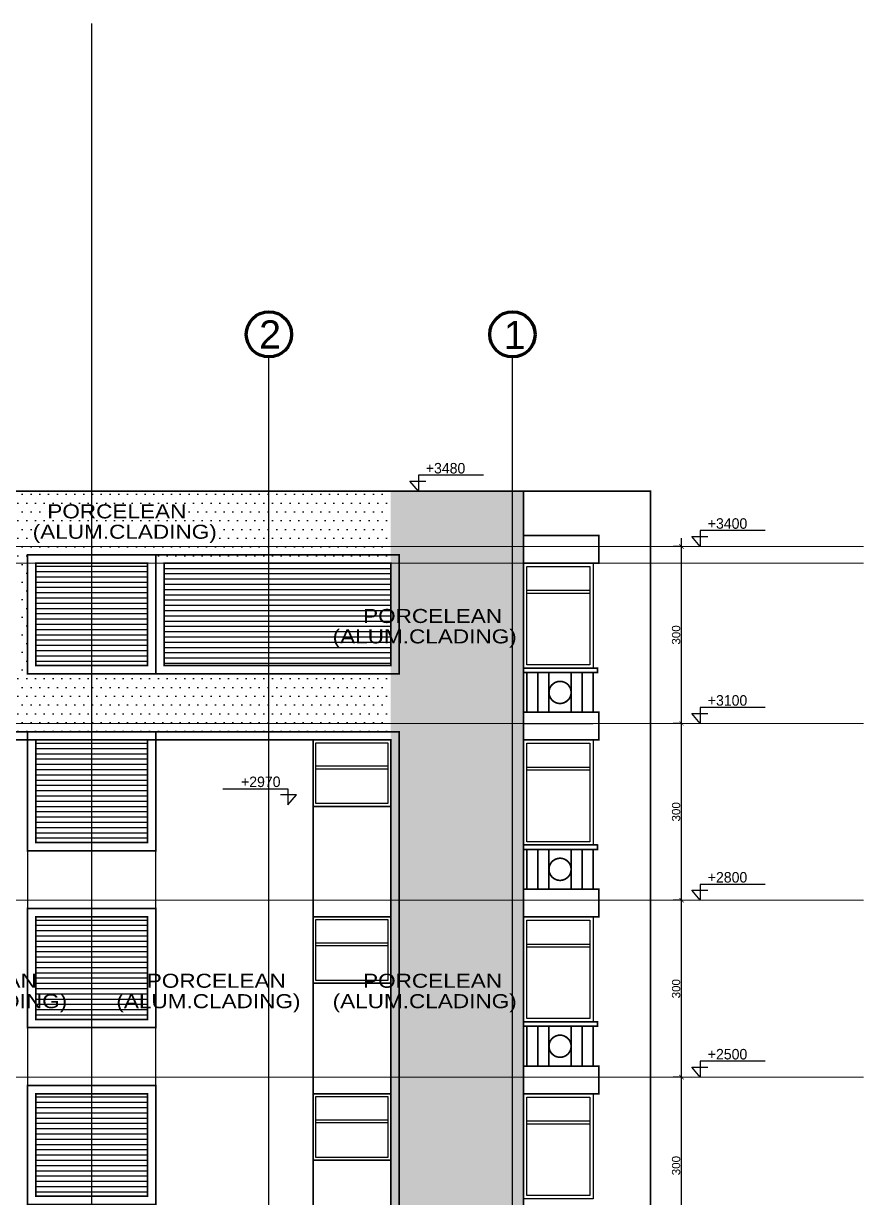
# Model space of a CAD drawing. Extents: x 250879 to 348495, y -51522 to -9360.
# Drawn here: x 307223 to 308742, y -27275 to -25151 of the extents above; entities that cross this region are included whole.
import ezdxf

# ---------------------------------------------------------------- set-up
doc = ezdxf.new("R2010")
doc.units = 0
doc.layers.get('0').update_dxf_attribs({"linetype": 'CONTINUOUS'})
doc.layers.get('DEFPOINTS').update_dxf_attribs({"color": 9, "linetype": 'CONTINUOUS'})
for name, color, linetype, lineweight in [('A-text function', 30, 'CONTINUOUS', 20), ('midium elevation', 4, 'CONTINUOUS', 60), ('VIS', 8, 'CONTINUOUS', 18)]:
    doc.layers.add(name, color=color, linetype=linetype, lineweight=lineweight)
for name, color, linetype in [('AXIS', 1, 'CONTINUOUS'), ('CURTAIN', 150, 'CONTINUOUS'), ('DOOR', 4, 'CONTINUOUS'), ('TEXT', 3, 'CONTINUOUS'), ('WALL', 7, 'CONTINUOUS')]:
    doc.layers.add(name, color=color, linetype=linetype)
doc.styles.add('ARIAL', font='BOD_CR.TTF', dxfattribs={"width": 1.199999999999999})
doc.styles.get("Standard").update_dxf_attribs({"font": 'sanss___.ttf', "height": 15})
doc.dimstyles.new('STANDARD$0', dxfattribs={"dimscale": 0, "dimtxt": 12, "dimasz": 8, "dimexe": 15, "dimexo": 0.0625, "dimgap": 2, "dimtad": 1, "dimdec": 0, "dimzin": 0, "dimdsep": 46, "dimtxsty": 'Standard', "dimblk1": 'ARCHTICK', "dimblk2": 'ARCHTICK', "dimsah": 1, "dimcen": 0.09, "dimdle": 15, "dimclrd": 3, "dimclre": 3, "dimclrt": 3, "dimazin": 0, "dimtfac": 1, "dimtdec": 0, "dimtofl": 0, "dimtmove": 1, "dimatfit": 3, "dimldrblk": 'ARCHTICK', "dimfxl": 1.045499999999997, "dimfxlon": 1, "dimtolj": 1, "dimtzin": 0, "dimarcsym": 0})

# ---------------------------------------------------------------- blocks, each defined once
blk = doc.blocks.new('LIME')
at = {"layer": 'DOOR'}
for p, q in [((244475.4061220339, -28849.0318954107), (244460.0096782324, -28830.9100626283)), ((244460.0096782324, -28830.9100626283), (244489.0221706819, -28830.9100626283)), ((244592.9828586852, -28820.29657904591), (244475.4061220339, -28820.29657904591)), ((244475.4061220339, -28820.29657904591), (244475.4061220339, -28849.0318954107))]:
    blk.add_line(p, q, dxfattribs=at)
blk = doc.blocks.new('_ARCHTICK')
at = {"color": 0, "linetype": 'ByBlock', "const_width": 0.15}
blk.add_lwpolyline([(-0.5, -0.5), (0.5, 0.5)], dxfattribs=at)
blk = doc.blocks.new('*D1567')
at = {"layer": 'DEFPOINTS', "color": 0, "linetype": 'Continuous', "transparency": 16777216}
for p in [(308413.1429709967, -26097.00774320809), (308413.1429709967, -26097.00774320809), (308413.1429709967, -26417.0077432081)]:
    blk.add_point(p, dxfattribs=at)
at = {"layer": 'WALL', "color": 3, "linetype": 'Continuous', "lineweight": -2, "transparency": 16777216}
for p, q in [((308413.1429709967, -26097.00774320809), (308398.1429709967, -26097.00774320809)), ((308413.1429709967, -26432.0077432081), (308413.1429709967, -26082.00774320809)), ((308413.1429709967, -26417.0077432081), (308398.1429709967, -26417.0077432081))]:
    blk.add_line(p, q, dxfattribs=at)
at = {"layer": 'WALL', "color": 3, "linetype": 'Continuous', "lineweight": -2, "transparency": 16777216, "xscale": 8, "yscale": 8, "zscale": 8}
for p, rotation in [((308413.1429709967, -26097.00774320809), 90), ((308413.1429709967, -26417.0077432081), 270)]:
    blk.add_blockref('_ARCHTICK', p, dxfattribs=dict(at, rotation=rotation))
at = {"layer": 'WALL', "color": 3, "linetype": 'Continuous', "transparency": 16777216, "insert": (308403.4063454823, -26257.00774320805), "char_height": 15, "attachment_point": 5, "rotation": 90}
blk.add_mtext('\\A1;300', dxfattribs=at)
blk = doc.blocks.new('*D1568')
at = {"layer": 'DEFPOINTS', "color": 0, "linetype": 'Continuous', "transparency": 16777216}
for p in [(308413.1429709967, -26417.0077432081), (308413.1429709967, -26417.0077432081), (308413.1429709967, -26737.00774320811)]:
    blk.add_point(p, dxfattribs=at)
at = {"layer": 'WALL', "color": 3, "linetype": 'Continuous', "lineweight": -2, "transparency": 16777216}
for p, q in [((308413.1429709967, -26417.0077432081), (308398.1429709967, -26417.0077432081)), ((308413.1429709967, -26752.00774320811), (308413.1429709967, -26402.0077432081)), ((308413.1429709967, -26737.00774320811), (308398.1429709967, -26737.00774320811))]:
    blk.add_line(p, q, dxfattribs=at)
at = {"layer": 'WALL', "color": 3, "linetype": 'Continuous', "lineweight": -2, "transparency": 16777216, "xscale": 8, "yscale": 8, "zscale": 8}
for p, rotation in [((308413.1429709967, -26417.0077432081), 90), ((308413.1429709967, -26737.00774320811), 270)]:
    blk.add_blockref('_ARCHTICK', p, dxfattribs=dict(at, rotation=rotation))
at = {"layer": 'WALL', "color": 3, "linetype": 'Continuous', "transparency": 16777216, "insert": (308403.4063454823, -26577.00774320805), "char_height": 15, "attachment_point": 5, "rotation": 90}
blk.add_mtext('\\A1;300', dxfattribs=at)
blk = doc.blocks.new('*D1569')
at = {"layer": 'DEFPOINTS', "color": 0, "linetype": 'Continuous', "transparency": 16777216}
for p in [(308413.1429709967, -26737.0077432081), (308413.1429709967, -26737.0077432081), (308413.1429709967, -27057.00774320811)]:
    blk.add_point(p, dxfattribs=at)
at = {"layer": 'WALL', "color": 3, "linetype": 'Continuous', "lineweight": -2, "transparency": 16777216}
for p, q in [((308413.1429709967, -26737.0077432081), (308398.1429709967, -26737.0077432081)), ((308413.1429709967, -27072.00774320811), (308413.1429709967, -26722.0077432081)), ((308413.1429709967, -27057.00774320811), (308398.1429709967, -27057.00774320811))]:
    blk.add_line(p, q, dxfattribs=at)
at = {"layer": 'WALL', "color": 3, "linetype": 'Continuous', "lineweight": -2, "transparency": 16777216, "xscale": 8, "yscale": 8, "zscale": 8}
for p, rotation in [((308413.1429709967, -26737.0077432081), 90), ((308413.1429709967, -27057.00774320811), 270)]:
    blk.add_blockref('_ARCHTICK', p, dxfattribs=dict(at, rotation=rotation))
at = {"layer": 'WALL', "color": 3, "linetype": 'Continuous', "transparency": 16777216, "insert": (308403.4063454823, -26897.00774320805), "char_height": 15, "attachment_point": 5, "rotation": 90}
blk.add_mtext('\\A1;300', dxfattribs=at)
blk = doc.blocks.new('*D1570')
at = {"layer": 'DEFPOINTS', "color": 0, "linetype": 'Continuous', "transparency": 16777216}
for p in [(308413.1429709967, -27057.0077432081), (308413.1429709967, -27057.0077432081), (308413.1429709967, -27377.00774320811)]:
    blk.add_point(p, dxfattribs=at)
at = {"layer": 'WALL', "color": 3, "linetype": 'Continuous', "lineweight": -2, "transparency": 16777216}
for p, q in [((308413.1429709967, -27057.0077432081), (308398.1429709967, -27057.0077432081)), ((308413.1429709967, -27392.00774320811), (308413.1429709967, -27042.0077432081)), ((308413.1429709967, -27377.00774320811), (308398.1429709967, -27377.00774320811))]:
    blk.add_line(p, q, dxfattribs=at)
at = {"layer": 'WALL', "color": 3, "linetype": 'Continuous', "lineweight": -2, "transparency": 16777216, "xscale": 8, "yscale": 8, "zscale": 8}
for p, rotation in [((308413.1429709967, -27057.0077432081), 90), ((308413.1429709967, -27377.00774320811), 270)]:
    blk.add_blockref('_ARCHTICK', p, dxfattribs=dict(at, rotation=rotation))
at = {"layer": 'WALL', "color": 3, "linetype": 'Continuous', "transparency": 16777216, "insert": (308403.4063454823, -27217.00774320805), "char_height": 15, "attachment_point": 5, "rotation": 90}
blk.add_mtext('\\A1;300', dxfattribs=at)

msp = doc.modelspace()

# ---------------------------------------------------------------- hatches: boundary and pattern name
at = {"layer": 'CURTAIN', "linetype": 'Continuous'}
h = msp.add_hatch(dxfattribs=at)
h.set_pattern_fill('ANSI31', color=256, scale=3, angle=135, style=0)
h.set_pattern_definition([(180, (0, 80), (-1.77635683940025e-15, -9.524999999999999), [])])
h.paths.add_polyline_path([(307447.6124219532, -26127.00774320742), (307346.6010561247, -26127.00774320742), (307346.6010561247, -26312.40833678264), (307447.6124219533, -26312.40833678263)])
h.paths.add_polyline_path([(307346.6010561248, -26127.00774320742), (307245.5896902962, -26127.00774320741), (307245.5896902962, -26312.40833678264), (307346.6010561247, -26312.40833678264)])
h = msp.add_hatch(dxfattribs=at)
h.set_pattern_fill('ANSI31', color=256, scale=3, angle=135, style=0)
h.set_pattern_definition([(180, (0, 0), (-1.77635683940025e-15, -9.524999999999999), [])])
h.paths.add_polyline_path([(307887.2373959165, -26127.00774320741), (307666.760517764, -26127.00774320741), (307666.760517764, -26312.40833678264), (307887.2373959165, -26312.40833678265)])
h.paths.add_polyline_path([(307666.760517764, -26127.00774320742), (307477.6124219532, -26127.00774320742), (307477.6124219532, -26312.40833678263), (307666.760517764, -26312.40833678264)])
h = msp.add_hatch(dxfattribs=at)
h.set_pattern_fill('ANSI31', color=256, scale=3, angle=135, style=0)
h.set_pattern_definition([(180, (0, -240), (-1.77635683940025e-15, -9.524999999999999), [])])
h.paths.add_polyline_path([(307447.6124219532, -26447.00774320742), (307346.6010561247, -26447.00774320742), (307346.6010561247, -26632.40833678264), (307447.6124219533, -26632.40833678263)])
h.paths.add_polyline_path([(307346.6010561248, -26447.00774320742), (307245.5896902962, -26447.00774320741), (307245.5896902962, -26632.40833678264), (307346.6010561247, -26632.40833678264)])
h = msp.add_hatch(dxfattribs=at)
h.set_pattern_fill('ANSI31', color=256, scale=3, angle=135, style=0)
h.set_pattern_definition([(180, (0, -560), (-1.77635683940025e-15, -9.524999999999999), [])])
h.paths.add_polyline_path([(307447.6124219532, -26767.00774320742), (307346.6010561247, -26767.00774320742), (307346.6010561247, -26952.40833678264), (307447.6124219533, -26952.40833678263)])
h.paths.add_polyline_path([(307346.6010561248, -26767.00774320742), (307245.5896902962, -26767.00774320741), (307245.5896902962, -26952.40833678264), (307346.6010561247, -26952.40833678264)])
h = msp.add_hatch(dxfattribs=at)
h.set_pattern_fill('ANSI31', color=256, scale=3, angle=135, style=0)
h.set_pattern_definition([(180, (0, -880), (-1.77635683940025e-15, -9.524999999999999), [])])
h.paths.add_polyline_path([(307447.6124219532, -27087.00774320742), (307346.6010561247, -27087.00774320742), (307346.6010561247, -27272.40833678264), (307447.6124219533, -27272.40833678263)])
h.paths.add_polyline_path([(307346.6010561248, -27087.00774320742), (307245.5896902962, -27087.00774320741), (307245.5896902962, -27272.40833678264), (307346.6010561247, -27272.40833678264)])
at = {"layer": 'WALL', "linetype": 'Continuous'}
h = msp.add_hatch(dxfattribs=at)
h.set_pattern_fill('DOTS', color=30, scale=10, style=0)
h.set_pattern_definition([(180, (533498.740901164, 7060.545557000041), (-7.9375, 15.875), [0, -15.875])])
h.paths.add_polyline_path([(306565.964716333, -25997.00774320744), (306571.1293025988, -25997.00774320744), (306585.964716333, -25997.00774320746), (306585.964716333, -26097.00774320811), (306565.964716333, -26097.00774320811)])
h.paths.add_polyline_path([(306565.9647163331, -26097.0077432081), (306585.964716333, -26097.0077432081), (306585.964716333, -26417.00774320809), (306565.9647163332, -26417.00774320809), (306565.9647163332, -26397.00774320701)])
h.paths.add_polyline_path([(306565.9647163332, -26417.0077432081), (306585.964716333, -26417.0077432081), (306585.964716333, -26737.0077432081), (306565.9647163332, -26737.0077432081), (306565.9647163332, -26717.0077432073)])
h.paths.add_polyline_path([(306565.9647163332, -26737.0077432081), (306585.964716333, -26737.0077432081), (306585.964716333, -27057.0077432081), (306565.9647163333, -27057.0077432081), (306565.9647163333, -27037.0077432073)])
h.paths.add_polyline_path([(306565.9647163333, -27057.00774320809), (306585.964716333, -27057.00774320809), (306585.964716333, -27377.0077432081), (306565.9647163334, -27377.0077432081), (306565.9647163334, -27357.00774320729)])
h.paths.add_polyline_path([(306565.9647163334, -27377.0077432081), (306585.964716333, -27377.00774320811), (306585.964716333, -27697.0077432081), (306565.9647163334, -27697.0077432081), (306565.9647163334, -27677.0077432073)])
h.paths.add_polyline_path([(306565.9647163334, -27697.00774320811), (306585.964716333, -27697.00774320809), (306585.964716333, -28017.0077432081), (306565.9647163334, -28017.00774320809), (306565.9647163335, -27997.00774320729)])
h.paths.add_polyline_path([(306565.9647163335, -28017.00774320809), (306585.964716333, -28017.00774320809), (306585.964716333, -28337.00774320809), (306565.9647163335, -28337.0077432081), (306565.9647163335, -28317.00774320729)])
h.paths.add_polyline_path([(306565.9647163335, -28337.00774320809), (306585.964716333, -28337.00774320809), (306585.964716333, -28657.0077432081), (306565.9647163335, -28657.0077432081), (306565.9647163336, -28637.00774320729)])
h.paths.add_polyline_path([(306565.9647163335, -28657.00774320811), (306585.964716333, -28657.00774320811), (306585.964716333, -28687.00774320809), (306565.9647163337, -28687.0077432081)])
h.paths.add_polyline_path([(308107.2373959165, -28657.00774320811), (308127.2373959159, -28657.00774320811), (308127.2373959159, -28687.00774320744), (308122.0728096502, -28687.00774320744), (308107.2373959165, -28687.00774320745)])
h.paths.add_polyline_path([(308107.2373959165, -28337.0077432081), (308127.237395916, -28337.00774320811), (308127.2373959159, -28367.00774320735), (308127.2373959159, -28557.00774320716), (308127.2373959159, -28565.00774320716), (308127.2373959164, -28657.0077432081), (308107.2373959165, -28657.00774320809)])
h.paths.add_polyline_path([(308107.2373959165, -28017.0077432081), (308127.237395916, -28017.00774320811), (308127.237395916, -28047.00774320735), (308127.237395916, -28237.00774320716), (308127.237395916, -28245.00774320716), (308127.2373959161, -28337.0077432081), (308107.2373959165, -28337.00774320809)])
h.paths.add_polyline_path([(308107.2373959165, -27697.0077432081), (308127.2373959161, -27697.0077432081), (308127.2373959161, -27727.00774320736), (308127.237395916, -27917.00774320716), (308127.237395916, -27925.00774320716), (308127.2373959161, -28017.00774320809), (308107.2373959165, -28017.00774320809)])
h.paths.add_polyline_path([(308107.2373959165, -27377.0077432081), (308127.2373959161, -27377.00774320811), (308127.2373959161, -27407.00774320735), (308127.2373959161, -27597.00774320716), (308127.2373959161, -27605.00774320716), (308127.2373959161, -27697.0077432081), (308107.2373959165, -27697.0077432081)])
h.paths.add_polyline_path([(308107.2373959165, -27057.00774320809), (308127.2373959163, -27057.00774320809), (308127.2373959162, -27087.00774320736), (308127.2373959161, -27277.00774320716), (308127.2373959161, -27285.00774320716), (308127.2373959163, -27377.0077432081), (308107.2373959165, -27377.0077432081)])
h.paths.add_polyline_path([(308107.2373959165, -26737.0077432081), (308127.2373959163, -26737.00774320811), (308127.2373959163, -26767.00774320736), (308127.2373959163, -26957.00774320716), (308127.2373959163, -26965.00774320716), (308127.2373959163, -27057.0077432081), (308107.2373959165, -27057.0077432081)])
h.paths.add_polyline_path([(308107.2373959165, -26417.0077432081), (308127.2373959163, -26417.0077432081), (308127.2373959164, -26447.00774320707), (308127.2373959163, -26637.00774320716), (308127.2373959163, -26645.00774320716), (308127.2373959163, -26737.00774320809), (308107.2373959165, -26737.00774320809)])
h.paths.add_polyline_path([(308107.2373959165, -26097.0077432081), (308127.2373959161, -26097.0077432081), (308127.2373959161, -26417.0077432081), (308107.2373959165, -26417.0077432081)])
h.paths.add_polyline_path([(308107.2373959165, -25997.00774320833), (308127.237395916, -25997.00774320832), (308127.2373959161, -26097.0077432081), (308107.2373959165, -26097.0077432081)])
h.paths.add_polyline_path([(306805.9647163328, -26417.0077432081), (306805.9647163328, -26097.0077432081), (306585.964716333, -26097.0077432081), (306585.964716333, -26417.0077432081)])
h.paths.add_polyline_path([(306805.9647163329, -26737.0077432081), (306805.9647163329, -26417.0077432081), (306585.964716333, -26417.0077432081), (306585.964716333, -26737.00774320809)])
h.paths.add_polyline_path([(307887.2373959165, -26097.0077432081), (307887.2373959165, -26417.0077432081), (308107.2373959165, -26417.0077432081), (308107.2373959165, -26097.00774320809)])
h.paths.add_polyline_path([(307887.2373959165, -26417.0077432081), (307887.2373959165, -26737.0077432081), (308107.2373959165, -26737.0077432081), (308107.2373959165, -26417.0077432081)])
h.paths.add_polyline_path([(307887.2373959165, -26737.00774320809), (307887.2373959165, -27057.00774320811), (308107.2373959165, -27057.0077432081), (308107.2373959165, -26737.00774320809)])
h.paths.add_polyline_path([(307887.2373959165, -25997.00774320836), (307887.2373959165, -26097.00774320811), (308107.2373959165, -26097.00774320811), (308107.2373959165, -25997.00774320832)])
h.paths.add_polyline_path([(306805.9647163328, -26097.0077432081), (306805.9647163328, -25997.00774320845), (306585.964716333, -25997.00774320844), (306585.964716333, -26097.0077432081)])
h.paths.add_polyline_path([(307887.2373959166, -28017.0077432081), (307887.2373959167, -28337.00774320809), (308107.2373959165, -28337.0077432081), (308107.2373959165, -28017.0077432081)])
h.paths.add_polyline_path([(307887.2373959167, -28337.0077432081), (307887.2373959167, -28657.00774320809), (308107.2373959165, -28657.0077432081), (308107.2373959165, -28337.0077432081)])
h.paths.add_polyline_path([(307887.2373959166, -27697.0077432081), (307887.2373959167, -28017.00774320809), (308107.2373959165, -28017.00774320809), (308107.2373959165, -27697.0077432081)])
h.paths.add_polyline_path([(307887.2373959165, -27377.0077432081), (307887.2373959165, -27697.0077432081), (308107.2373959165, -27697.0077432081), (308107.2373959165, -27377.0077432081)])
h.paths.add_polyline_path([(306805.9647163328, -28657.00774320811), (306805.9647163328, -28337.00774320811), (306585.964716333, -28337.00774320809), (306585.964716333, -28657.0077432081)])
h.paths.add_polyline_path([(306805.9647163329, -28337.00774320809), (306805.9647163328, -28017.00774320811), (306585.964716333, -28017.00774320809), (306585.964716333, -28337.00774320809)])
h.paths.add_polyline_path([(306805.9647163329, -27697.00774320811), (306805.9647163329, -27377.00774320811), (306585.964716333, -27377.0077432081), (306585.964716333, -27697.00774320811)])
h.paths.add_polyline_path([(306805.9647163328, -28017.0077432081), (306805.9647163328, -27697.00774320811), (306585.964716333, -27697.0077432081), (306585.964716333, -28017.0077432081)])
h.paths.add_polyline_path([(306805.9647163328, -27377.0077432081), (306805.9647163329, -27057.00774320811), (306585.964716333, -27057.0077432081), (306585.964716333, -27377.0077432081)])
h.paths.add_polyline_path([(306805.9647163329, -27057.00774320811), (306805.9647163328, -26737.00774320811), (306585.964716333, -26737.0077432081), (306585.964716333, -27057.0077432081)])
h.paths.add_polyline_path([(307887.2373959166, -27057.00774320811), (307887.2373959166, -27377.0077432081), (308107.2373959165, -27377.0077432081), (308107.2373959165, -27057.0077432081)])
h = msp.add_hatch(dxfattribs=at)
h.set_pattern_fill('DOTS', color=30, scale=10, style=0)
h.set_pattern_definition([(0, (0, 80), (7.9375, 15.875), [0, -15.875])])
h.paths.add_polyline_path([(307887.2373959165, -26097.00774320811), (307666.760517764, -26097.00774320811), (307666.760517764, -26127.00774320743), (307887.2373959165, -26127.00774320742)])
h.paths.add_polyline_path([(307887.2373959165, -25997.00774320834), (307696.760517764, -25997.00774320834), (307666.760517764, -25997.00774320844), (307666.760517764, -26097.00774320811), (307887.2373959165, -26097.00774320811)])
h.paths.add_polyline_path([(307666.760517764, -25997.00774320844), (307636.760517764, -25997.00774320844), (307346.6010561247, -25997.00774320839), (307346.6010561248, -26097.00774320811), (307666.760517764, -26097.00774320811)])
h.paths.add_polyline_path([(307346.6010561247, -25997.00774320834), (307056.4415944854, -25997.00774320834), (307026.4415944854, -25997.00774320844), (307026.4415944854, -26097.00774320811), (307346.6010561247, -26097.00774320811)])
h.paths.add_polyline_path([(307026.4415944854, -25997.00774320844), (306996.4415944854, -25997.00774320844), (306805.9647163329, -25997.00774320838), (306805.9647163329, -26097.00774320811), (307026.4415944854, -26097.00774320811)])
h.paths.add_polyline_path([(307026.4415944854, -26097.00774320811), (306805.9647163328, -26097.00774320811), (306805.9647163329, -26127.00774320742), (307026.4415944854, -26127.00774320742)])
h.paths.add_polyline_path([(307026.4415944854, -26417.00774320811), (306805.9647163328, -26417.00774320811), (306805.9647163328, -26447.00774320753), (306946.1124219534, -26447.00774320754), (307026.4415944854, -26447.00774320755)])
h.paths.add_polyline_path([(307230.5896902963, -26432.00774320741), (307346.6010561247, -26432.00774320742), (307346.6010561247, -26417.00774320811), (307026.4415944854, -26417.00774320811), (307026.4415944854, -26447.00774320725), (307230.5896902962, -26447.00774320733)])
h.paths.add_polyline_path([(307346.6010561248, -26097.00774320811), (307026.4415944854, -26097.00774320811), (307026.4415944855, -26127.00774320743), (307230.5896902962, -26127.00774320743), (307230.5896902962, -26112.00774320741), (307346.6010561247, -26112.00774320742)])
h.paths.add_polyline_path([(307666.760517764, -26097.00774320811), (307346.6010561247, -26097.00774320811), (307346.6010561248, -26112.00774320742), (307462.6124219532, -26112.00774320742), (307462.6124219532, -26127.00774320743), (307666.760517764, -26127.00774320743)])
h.paths.add_polyline_path([(307666.760517764, -26417.00774320811), (307346.6010561247, -26417.00774320811), (307346.6010561247, -26432.00774320742), (307462.6124219532, -26432.00774320743), (307462.6124219532, -26447.00774320743), (307666.760517764, -26447.00774320752)])
h.paths.add_polyline_path([(307887.2373959165, -26417.00774320811), (307666.760517764, -26417.00774320811), (307666.7605177641, -26447.00774320751), (307887.2373959166, -26447.0077432076)])
h.paths.add_polyline_path([(307223.8606775771, -26042.31201310198), (307446.9848212985, -26042.31201310198), (307446.9848212985, -26086.71344401794), (307223.8606775771, -26086.71344401794)], flags=9)
h.paths.add_polyline_path([(307887.2373959166, -26327.40833678265), (307666.760517764, -26327.40833678264), (307666.760517764, -26417.00774320811), (307887.2373959165, -26417.00774320811)])
h.paths.add_polyline_path([(307666.760517764, -26327.40833678264), (307346.6010561247, -26327.40833678264), (307346.6010561247, -26417.00774320811), (307666.760517764, -26417.00774320811)])
h.paths.add_polyline_path([(307215.5896902974, -26127.00774320743), (307215.5896902965, -26312.40833678197), (307026.4415944854, -26312.40833678103), (307026.4415944854, -26417.00774320811), (307346.6010561247, -26417.00774320811), (307346.6010561248, -26327.40833678264), (307230.5896902962, -26327.40833678265), (307230.5896902962, -26127.00774320743)])
h.paths.add_polyline_path([(307026.4415944854, -26312.40833678103), (306805.9647163328, -26312.40833677994), (306805.9647163328, -26417.00774320811), (307026.4415944854, -26417.00774320811)])

# ---------------------------------------------------------------- linework, layer by layer
at = {"layer": 'AXIS'}
for p, q in [((307346.6010561248, -29839.8813607257), (307346.6010561247, -25150.91345794953)), ((307666.760517764, -29839.8813607257), (307666.760517764, -25754.22949686334)), ((308107.2373959165, -29839.8813607257), (308107.2373959165, -25754.22949686334))]:
    msp.add_line(p, q, dxfattribs=at)
at = {"layer": 'CURTAIN', "linetype": 'Continuous'}
for p, q in [((308247.465336771, -26176.85035088921), (308133.2373959164, -26176.85035088918)), ((308247.465336771, -26181.85035088921), (308133.2373959164, -26181.85035088918)), ((307882.2373959168, -26494.55935528447), (307752.0896902964, -26494.55935528444)), ((307882.2373959168, -26499.55935528447), (307752.0896902964, -26499.55935528444)), ((308247.465336771, -26496.8503508895), (308133.2373959163, -26496.85035088947)), ((308247.465336771, -26501.8503508895), (308133.2373959163, -26501.85035088947)), ((307882.2373959168, -26814.55935528447), (307752.0896902964, -26814.55935528444)), ((307882.2373959168, -26819.55935528447), (307752.0896902964, -26819.55935528444)), ((308247.4653367709, -26816.8503508895), (308133.2373959163, -26816.85035088947)), ((308247.4653367709, -26821.8503508895), (308133.2373959163, -26821.85035088947)), ((307882.2373959168, -27134.55935528447), (307752.0896902964, -27134.55935528444)), ((307882.2373959168, -27139.55935528447), (307752.0896902964, -27139.55935528444)), ((308247.4653367709, -27136.85035088949), (308133.2373959162, -27136.85035088946)), ((308247.4653367709, -27141.85035088949), (308133.2373959162, -27141.85035088946))]:
    msp.add_line(p, q, dxfattribs=at)
for points in [[(308133.2373959164, -26133.00774320741), (308247.465336771, -26133.00774320744), (308247.465336771, -26311.0077432069), (308133.2373959164, -26311.00774320687)], [(307752.0896902962, -26452.00774320755), (307882.2373959165, -26452.00774320755), (307882.2373959165, -26562.16415432401), (307752.0896902962, -26562.16415432401)], [(308133.2373959164, -26453.0077432077), (308247.465336771, -26453.00774320773), (308247.4653367709, -26631.00774320719), (308133.2373959163, -26631.00774320716)], [(307752.0896902962, -26772.00774320755), (307882.2373959165, -26772.00774320755), (307882.2373959165, -26882.16415432401), (307752.0896902962, -26882.16415432401)], [(308133.2373959163, -26773.0077432077), (308247.4653367709, -26773.00774320773), (308247.4653367709, -26951.00774320719), (308133.2373959163, -26951.00774320716)], [(307752.0896902962, -27092.00774320755), (307882.2373959165, -27092.00774320755), (307882.2373959165, -27202.16415432401), (307752.0896902962, -27202.16415432401)], [(308133.2373959162, -27093.00774320769), (308247.4653367709, -27093.00774320772), (308247.4653367708, -27271.00774320718), (308133.2373959161, -27271.00774320716)]]:
    msp.add_lwpolyline(points, close=True, dxfattribs=at)
at = {"layer": 'midium elevation', "color": 6, "linetype": 'ByBlock', "ltscale": 3}
for centre in [(307666.9108330376, -25713.27610691937), (307666.9320680964, -25713.27619036645), (308107.38771119, -25713.27610691937), (308107.4089462488, -25713.27619036645)]:
    msp.add_circle(centre, 40.95342626565252, dxfattribs=at)
at = {"layer": 'VIS', "ltscale": 0.0001}
for p, q in [((308357.2373959161, -27363.09371431704), (308357.2373959173, -25997.00774320749)), ((308742.2651629964, -26097.00774320811), (306178.706691808, -26097.00774320811)), ((308742.2651629964, -26127.00774320742), (306178.706691808, -26127.00774320742)), ((308742.2651629964, -26417.00774320811), (306178.706691808, -26417.00774320811)), ((308742.2651629964, -26737.00774320811), (306159.2347216493, -26737.00774320811)), ((308742.2651629964, -27057.00774320811), (306178.706691808, -27057.00774320811))]:
    msp.add_line(p, q, dxfattribs=at)
at = {"layer": 'WALL', "linetype": 'Continuous'}
for p, q in [((308127.2373959164, -26127.00774320741), (308253.465336771, -26127.00774320744)), ((308127.2373959164, -26127.00774320741), (308253.465336771, -26127.00774320744)), ((308127.2373959164, -26417.00774320741), (308253.465336771, -26417.00774320744)), ((308127.2373959163, -26767.0077432077), (308253.4653367709, -26767.00774320773)), ((308127.2373959162, -27087.00774320769), (308253.4653367709, -27087.00774320772))]:
    msp.add_line(p, q, dxfattribs=at)
at = {"layer": 'WALL', "linetype": 'Continuous', "const_width": 3}
for points in [[(307346.6010561247, -25997.00774320844), (306565.964716333, -25997.00774320844), (306565.964716333, -29047.00774320811), (307346.6010561248, -29047.00774320811)], [(307346.6010561243, -25997.00774320844), (308127.2373959161, -25997.00774320832), (308127.2373959165, -29047.00774320799), (307346.6010561247, -29047.00774320811)], [(308122.0728096507, -25997.00774320744), (308357.2373959173, -25997.00774320749), (308357.2373959168, -29047.0077432075), (308122.0728096502, -29047.00774320745)], [(308253.465336772, -26127.0077432071), (308263.465336772, -26127.0077432071), (308263.465336772, -26077.00774320691), (308127.2373959163, -26077.00774320701)], [(307447.6124219532, -26127.00774320742), (307245.5896902962, -26127.00774320744)], [(307245.5896902962, -26127.00774320741), (307447.6124219532, -26127.00774320742), (307447.6124219532, -26312.40833678263), (307245.5896902962, -26312.40833678265), (307245.5896902962, -26127.00774320744)], [(307477.6124219532, -26127.00774320742), (307887.2373959165, -26127.00774320744)], [(307887.2373959165, -26127.00774320741), (307477.6124219532, -26127.00774320742), (307477.6124219532, -26312.40833678263), (307887.2373959165, -26312.40833678265), (307887.2373959165, -26127.00774320744)], [(308127.2373959163, -26127.00774320713), (308263.465336772, -26127.00774320716)], [(307447.6124219532, -26312.40833678263), (307245.5896902962, -26312.40833678265)], [(307477.6124219532, -26312.40833678263), (307887.2373959165, -26312.40833678265)], [(308253.465336771, -26317.0077432069), (308127.2373959164, -26317.00774320687)], [(308253.465336771, -26325.0077432069), (308127.2373959164, -26325.00774320687)], [(308253.4653367709, -26325.00774320691), (308253.4653367709, -26397.00774320692)], [(308253.4653367709, -26397.00774320691), (308253.4653367709, -26325.00774320691)], [(308253.465336771, -26325.0077432069), (308253.465336771, -26397.00774320691)], [(308253.465336771, -26325.0077432069), (308253.465336771, -26397.00774320691)], [(308253.465336772, -26447.0077432071), (308263.465336772, -26447.0077432071), (308263.465336772, -26397.00774320691), (308127.2373959164, -26397.00774320701)], [(307902.2373959168, -29657.00774320835), (307902.2373959165, -26432.00774320761), (306790.9647163328, -26432.00774320716), (306790.9647163328, -29047.00774320836), (306790.9647163328, -29657.00774320811)], [(307887.2373959168, -29657.00774320835), (307887.2373959165, -26447.0077432076), (306805.9647163328, -26447.00774320717), (306805.9647163328, -29047.00774320836), (306805.9647163328, -29657.00774320811)], [(307447.6124219532, -26447.00774320742), (307245.5896902962, -26447.00774320744)], [(307245.5896902962, -26447.00774320741), (307447.6124219532, -26447.00774320742), (307447.6124219532, -26632.40833678263), (307245.5896902962, -26632.40833678265), (307245.5896902962, -26447.00774320744)], [(307747.0896902962, -26447.00774320754), (307747.0896902964, -29650.5485018028)], [(307747.0896902962, -26447.00774320755), (307887.2373959165, -26447.00774320754), (307887.2373959166, -26567.16415432401), (307747.0896902962, -26567.16415432401), (307747.0896902962, -26447.00774320755)], [(308127.2373959164, -26447.00774320713), (308263.465336772, -26447.00774320716)], [(307447.6124219532, -26632.40833678263), (307245.5896902962, -26632.40833678265)], [(308253.4653367709, -26637.00774320719), (308127.2373959163, -26637.00774320716)], [(308253.4653367709, -26645.00774320719), (308127.2373959163, -26645.00774320716)], [(308253.4653367709, -26645.0077432072), (308253.4653367709, -26717.00774320721)], [(308253.4653367709, -26717.0077432072), (308253.4653367709, -26645.0077432072)], [(308253.4653367709, -26645.00774320719), (308253.4653367709, -26717.0077432072)], [(308253.4653367709, -26645.00774320719), (308253.4653367709, -26717.0077432072)], [(308253.465336772, -26767.00774320739), (308263.465336772, -26767.00774320739), (308263.465336772, -26717.0077432072), (308127.2373959163, -26717.0077432073)], [(307447.6124219532, -26767.00774320742), (307245.5896902962, -26767.00774320744)], [(307245.5896902962, -26767.00774320741), (307447.6124219532, -26767.00774320742), (307447.6124219532, -26952.40833678263), (307245.5896902962, -26952.40833678265), (307245.5896902962, -26767.00774320744)], [(307747.0896902962, -26767.00774320755), (307887.2373959165, -26767.00774320754), (307887.2373959166, -26887.16415432401), (307747.0896902962, -26887.16415432401), (307747.0896902962, -26767.00774320755)], [(308127.2373959163, -26767.00774320742), (308263.465336772, -26767.00774320745)], [(307447.6124219532, -26952.40833678263), (307245.5896902962, -26952.40833678265)], [(308253.4653367709, -26957.00774320719), (308127.2373959163, -26957.00774320716)], [(308253.4653367709, -26965.00774320719), (308127.2373959163, -26965.00774320716)], [(308253.4653367708, -26965.0077432072), (308253.4653367708, -27037.00774320721)], [(308253.4653367708, -27037.0077432072), (308253.4653367708, -26965.0077432072)], [(308253.4653367709, -26965.00774320719), (308253.4653367709, -27037.0077432072)], [(308253.4653367709, -26965.00774320719), (308253.4653367709, -27037.0077432072)], [(308253.4653367719, -27087.00774320739), (308263.4653367719, -27087.00774320739), (308263.4653367719, -27037.0077432072), (308127.2373959163, -27037.0077432073)], [(307447.6124219532, -27087.00774320742), (307245.5896902962, -27087.00774320744)], [(307245.5896902962, -27087.00774320741), (307447.6124219532, -27087.00774320742), (307447.6124219532, -27272.40833678263), (307245.5896902962, -27272.40833678265), (307245.5896902962, -27087.00774320744)], [(307747.0896902962, -27087.00774320755), (307887.2373959165, -27087.00774320754), (307887.2373959166, -27207.16415432401), (307747.0896902962, -27207.16415432401), (307747.0896902962, -27087.00774320755)], [(308127.2373959162, -27087.00774320742), (308263.4653367719, -27087.00774320745)], [(307447.6124219532, -27272.40833678263), (307245.5896902962, -27272.40833678265)]]:
    msp.add_lwpolyline(points, dxfattribs=at)
at = {"layer": 'WALL', "linetype": 'Continuous'}
for points in [[(308127.2373959161, -25997.00774320832), (306565.9647163337, -25997.00774320832), (306565.9647163337, -29047.00774320811), (308127.2373959161, -29047.00774320811)], [(308127.2373959163, -26077.00774320701), (308263.465336772, -26077.00774320704), (308263.465336772, -26127.0077432071), (308127.2373959163, -26127.00774320707)], [(307245.5896902962, -26127.00774320742), (307447.6124219532, -26127.00774320742), (307447.6124219532, -26127.00774320741), (307245.5896902962, -26127.00774320741)], [(307887.2373959165, -26127.00774320742), (307477.6124219532, -26127.00774320742), (307477.6124219532, -26127.00774320741), (307887.2373959165, -26127.00774320741)], [(308127.2373959164, -26127.00774320741), (308253.465336771, -26127.00774320744), (308253.465336771, -26317.0077432069), (308127.2373959164, -26317.00774320687)], [(308261.465336771, -26317.0077432069), (308127.2373959164, -26317.00774320687), (308127.2373959164, -26325.00774320687), (308261.465336771, -26325.0077432069)], [(308127.2373959164, -26397.00774320701), (308263.465336772, -26397.00774320704), (308263.465336772, -26447.0077432071), (308127.2373959164, -26447.00774320707)], [(307230.5896902962, -28889.80807029123), (307462.6124219532, -28889.80807029123), (307462.6124219532, -26432.00774320742), (307230.5896902962, -26432.00774320742)], [(307245.5896902962, -26447.00774320742), (307447.6124219532, -26447.00774320742), (307447.6124219532, -26447.00774320741), (307245.5896902962, -26447.00774320741)], [(307747.0896902962, -26447.00774320755), (307887.2373959165, -26447.00774320755), (307887.2373959165, -26567.16415432401), (307747.0896902962, -26567.16415432401)], [(308127.2373959164, -26447.0077432077), (308253.465336771, -26447.00774320773), (308253.4653367709, -26637.00774320719), (308127.2373959163, -26637.00774320716)], [(308261.4653367709, -26637.00774320719), (308127.2373959163, -26637.00774320716), (308127.2373959163, -26645.00774320716), (308261.4653367709, -26645.00774320719)], [(308127.2373959163, -26717.0077432073), (308263.465336772, -26717.00774320733), (308263.465336772, -26767.00774320739), (308127.2373959163, -26767.00774320736)], [(307245.5896902962, -26767.00774320742), (307447.6124219532, -26767.00774320742), (307447.6124219532, -26767.00774320741), (307245.5896902962, -26767.00774320741)], [(307747.0896902962, -26767.00774320755), (307887.2373959165, -26767.00774320755), (307887.2373959165, -26887.16415432401), (307747.0896902962, -26887.16415432401)], [(308127.2373959163, -26767.0077432077), (308253.4653367709, -26767.00774320773), (308253.4653367709, -26957.00774320719), (308127.2373959163, -26957.00774320716)], [(308261.4653367709, -26957.00774320719), (308127.2373959163, -26957.00774320716), (308127.2373959163, -26965.00774320716), (308261.4653367709, -26965.00774320719)], [(308127.2373959163, -27037.0077432073), (308263.4653367719, -27037.00774320733), (308263.4653367719, -27087.00774320739), (308127.2373959162, -27087.00774320736)], [(307245.5896902962, -27087.00774320742), (307447.6124219532, -27087.00774320742), (307447.6124219532, -27087.00774320741), (307245.5896902962, -27087.00774320741)], [(307747.0896902962, -27087.00774320755), (307887.2373959165, -27087.00774320755), (307887.2373959165, -27207.16415432401), (307747.0896902962, -27207.16415432401)], [(308127.2373959162, -27087.00774320769), (308253.4653367709, -27087.00774320772), (308253.4653367708, -27277.00774320718), (308127.2373959161, -27277.00774320716)]]:
    msp.add_lwpolyline(points, close=True, dxfattribs=at)
for points in [[(308127.2373959163, -26077.00774320704), (308263.465336772, -26077.00774320707), (308263.465336772, -26127.00774320716), (308127.2373959163, -26127.00774320713)], [(308127.2373959164, -26397.00774320704), (308263.465336772, -26397.00774320707), (308263.465336772, -26447.00774320716), (308127.2373959164, -26447.00774320713)], [(308127.2373959163, -26717.00774320733), (308263.465336772, -26717.00774320736), (308263.465336772, -26767.00774320745), (308127.2373959163, -26767.00774320742)], [(308127.2373959163, -27037.00774320733), (308263.4653367719, -27037.00774320736), (308263.4653367719, -27087.00774320745), (308127.2373959162, -27087.00774320742)]]:
    msp.add_lwpolyline(points, dxfattribs=at)
at = {"layer": 'WALL', "linetype": 'Continuous', "const_width": 3}
for points in [[(306790.9647163342, -26112.00774320462), (307230.5896902976, -26112.00774320684), (307230.5896902964, -26327.40833678205), (306790.9647163331, -26327.40833677986)], [(307230.5896902962, -26112.00774320741), (307462.6124219532, -26112.00774320742), (307462.6124219532, -26327.40833678263), (307230.5896902962, -26327.40833678265)], [(307902.2373959165, -26112.00774320741), (307462.6124219532, -26112.00774320742), (307462.6124219532, -26327.40833678263), (307902.2373959165, -26327.40833678265)], [(307230.5896902962, -26432.00774320741), (307462.6124219532, -26432.00774320742), (307462.6124219532, -26647.40833678263), (307230.5896902962, -26647.40833678265)], [(307230.5896902962, -26752.00774320741), (307462.6124219532, -26752.00774320742), (307462.6124219532, -26967.40833678263), (307230.5896902962, -26967.40833678265)], [(307230.5896902962, -27072.00774320741), (307462.6124219532, -27072.00774320742), (307462.6124219532, -27287.40833678263), (307230.5896902962, -27287.40833678265)]]:
    msp.add_lwpolyline(points, close=True, dxfattribs=at)
at = {"layer": 'WALL', "color": 30, "linetype": 'Continuous', "const_width": 3}
for points in [[(308253.465336771, -26317.0077432069), (308261.465336771, -26317.0077432069), (308261.465336771, -26325.0077432069), (308127.2373959164, -26325.00774320687)], [(308127.2373959164, -26317.00774320687), (308261.465336771, -26317.0077432069)], [(308133.465336771, -26325.00774320687), (308133.465336771, -26397.00774320692)], [(308153.465336771, -26325.00774320688), (308153.465336771, -26397.00774320693)], [(308173.465336771, -26325.00774320689), (308173.465336771, -26397.00774320694)], [(308213.465336771, -26325.00774320689), (308213.465336771, -26397.00774320694)], [(308213.465336771, -26325.00774320689), (308213.465336771, -26397.00774320694)], [(308233.465336771, -26325.00774320689), (308233.465336771, -26397.00774320694)], [(308253.465336771, -26397.0077432069), (308253.465336771, -26325.0077432069)], [(308253.4653367709, -26637.00774320719), (308261.4653367709, -26637.00774320719), (308261.4653367709, -26645.00774320719), (308127.2373959163, -26645.00774320716)], [(308127.2373959163, -26637.00774320716), (308261.4653367709, -26637.00774320719)], [(308133.4653367709, -26645.00774320716), (308133.4653367709, -26717.00774320721)], [(308153.4653367709, -26645.00774320717), (308153.4653367709, -26717.00774320722)], [(308173.4653367709, -26645.00774320718), (308173.4653367709, -26717.00774320723)], [(308213.4653367709, -26645.00774320718), (308213.4653367709, -26717.00774320724)], [(308213.4653367709, -26645.00774320718), (308213.4653367709, -26717.00774320724)], [(308233.4653367709, -26645.00774320718), (308233.4653367709, -26717.00774320724)], [(308253.4653367709, -26717.00774320719), (308253.4653367709, -26645.00774320719)], [(308253.4653367709, -26957.00774320719), (308261.4653367709, -26957.00774320719), (308261.4653367709, -26965.00774320719), (308127.2373959163, -26965.00774320716)], [(308127.2373959163, -26957.00774320716), (308261.4653367709, -26957.00774320719)], [(308133.4653367709, -26965.00774320716), (308133.4653367709, -27037.00774320721)], [(308153.4653367709, -26965.00774320717), (308153.4653367709, -27037.00774320722)], [(308173.4653367709, -26965.00774320718), (308173.4653367709, -27037.00774320723)], [(308213.4653367709, -26965.00774320718), (308213.4653367709, -27037.00774320724)], [(308213.4653367709, -26965.00774320718), (308213.4653367709, -27037.00774320724)], [(308233.4653367709, -26965.00774320718), (308233.4653367709, -27037.00774320724)], [(308253.4653367709, -27037.00774320719), (308253.4653367709, -26965.00774320719)]]:
    msp.add_lwpolyline(points, dxfattribs=at)
for points in [[(308193.465336771, -26381.00774320691, 1), (308193.465336771, -26341.00774320691, 1), (308193.465336771, -26381.00774320691, 0.9999999999999999)], [(308193.4653367709, -26701.0077432072, 1), (308193.4653367709, -26661.0077432072, 1), (308193.4653367709, -26701.0077432072, 0.9999999999999999)], [(308193.4653367709, -27021.0077432072, 1), (308193.4653367709, -26981.0077432072, 1), (308193.4653367709, -27021.0077432072, 0.9999999999999999)]]:
    msp.add_lwpolyline(points, format="xyb", dxfattribs=at)
at = {"layer": 'WALL', "color": 30, "linetype": 'Continuous'}
for centre in [(308193.465336771, -26361.00774320691), (308193.4653367709, -26681.0077432072), (308193.4653367709, -27001.0077432072)]:
    msp.add_circle(centre, 20, dxfattribs=at)

# ---------------------------------------------------------------- block references
at = {"layer": 'WALL', "linetype": 'Continuous'}
for p in [(63461.79244481729, 2852.024152202379), (63971.72522658823, 2752.024152202586), (63971.72522658823, 2432.024152202594), (63971.72522658823, 2112.024152202586), (63971.72522658823, 1792.024152202586)]:
    msp.add_blockref('LIME', p, dxfattribs=at)
at = {"layer": 'WALL', "linetype": 'Continuous', "xscale": -1}
msp.add_blockref('LIME', (552176.8157569332, 2284.735125664582), dxfattribs=at)

# ---------------------------------------------------------------- texts
at = {"layer": 'A-text function', "char_height": 25.40159999999615, "width": 769.5478783998916, "style": 'ARIAL'}
for s, insert, attachment_point in [('PORCELEAN', (307266.175026121, -26020.72742293156), 1), ('(ALUM.CLADING)', (307239.7279226137, -26057.63404623219), 1), ('PORCELEAN', (308088.6470211049, -26210.00758840573), 3), ('(ALUM.CLADING)', (308115.0941246123, -26246.91421170636), 3), ('PORCELEAN', (306995.6961902101, -26869.90759882806), 1), ('PORCELEAN', (307697.5059220395, -26869.90759882806), 3), ('PORCELEAN', (308088.6470211049, -26869.90759882806), 3), ('(ALUM.CLADING)', (306969.2490867027, -26906.81422212869), 1), ('(ALUM.CLADING)', (307723.9530255469, -26906.81422212869), 3), ('(ALUM.CLADING)', (308115.0941246123, -26906.81422212869), 3)]:
    msp.add_mtext(s, dxfattribs=dict(at, insert=insert, attachment_point=attachment_point))
at = {"layer": 'TEXT', "char_height": 51, "width": 1142.9256, "attachment_point": 1}
for s, insert in [('2', (307649.2317158857, -25687.90122102751)), ('1', (308091.6561401271, -25688.86991871966))]:
    msp.add_mtext(s, dxfattribs=dict(at, insert=insert))
at = {"layer": 'TEXT', "char_height": 19.008, "width": 1279.0191168}
for s, insert, attachment_point, rotation in [('{\\fStylus BT|b0|i0|c0|p34;+3480}', (307950.7309375624, -25945.83961950932), 1, 359.8730545454898), ('{\\fStylus BT|b0|i0|c0|p34;+3400}', (308460.6637193334, -26045.83961950911), 1, 359.8730545454898), ('{\\fStylus BT|b0|i0|c0|p34;+3100}', (308460.6637193334, -26365.8396195091), 1, 359.8730545454898), ('{\\fStylus BT|b0|i0|c0|p34;+2970}', (307687.877264188, -26513.12864604711), 3, 0.12694545451018394), ('{\\fStylus BT|b0|i0|c0|p34;+2800}', (308460.6637193334, -26685.83961950911), 1, 359.8730545454898), ('{\\fStylus BT|b0|i0|c0|p34;+2500}', (308460.6637193334, -27005.83961950911), 1, 359.8730545454898)]:
    msp.add_mtext(s, dxfattribs=dict(at, insert=insert, attachment_point=attachment_point, rotation=rotation))

# ---------------------------------------------------------------- dimensions: what is measured, and where the dimension line sits
at = {"layer": 'WALL', "linetype": 'Continuous'}
for base, p1, p2, picture, middle in [((308413.1429709967, -26097.00774320809), (308413.1429709967, -26417.0077432081), (308413.1429709967, -26097.00774320809), '*D1567', (308403.4063454823, -26257.00774320805)), ((308413.1429709967, -26417.0077432081), (308413.1429709967, -26737.00774320811), (308413.1429709967, -26417.0077432081), '*D1568', (308403.4063454823, -26577.00774320805)), ((308413.1429709967, -26737.0077432081), (308413.1429709967, -27057.00774320811), (308413.1429709967, -26737.0077432081), '*D1569', (308403.4063454823, -26897.00774320805)), ((308413.1429709967, -27057.0077432081), (308413.1429709967, -27377.00774320811), (308413.1429709967, -27057.0077432081), '*D1570', (308403.4063454823, -27217.00774320805))]:
    dim = msp.add_linear_dim(base=base, p1=p1, p2=p2, angle=90, text='300', dimstyle='STANDARD$0', override={"dimscale": 1}, dxfattribs=at)
    dim.commit()
    dim.dimension.update_dxf_attribs({"geometry": picture, "text_midpoint": middle})

doc.saveas('drawing.dxf')
